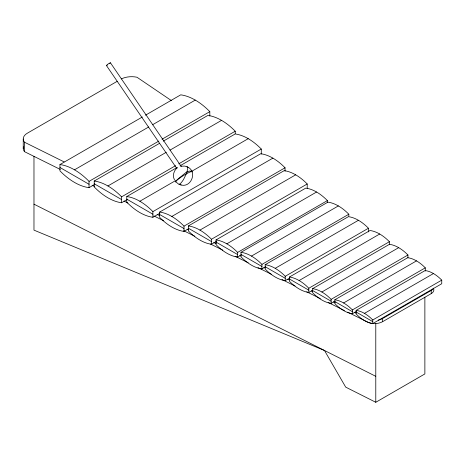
<?xml version="1.0" encoding="UTF-8"?>
<svg xmlns="http://www.w3.org/2000/svg" width="465" height="465" viewBox="0 0 465 465"><rect width="100%" height="100%" fill="white"/><g stroke="black" fill="none" stroke-linecap="round" stroke-linejoin="round"><path stroke-width="0.7" d="M191.824 171.69A9.591 1.982 -25.9 0 0 191.69 171.178C187.006 170.144 183.803 174.724 180.344 177.043A9.591 0.546 -38.3 0 0 175.514 181.571L178.508 184.041A9.591 2.325 -63 0 0 183.472 179.624L186.779 172.986L187.889 167.632L187.558 166.964L184.803 166.092L180.676 166.191M176.81 168.504L106.392 65.455L108.45 63.763L110.414 62.763L181.24 166.418M110.414 62.763L109.787 63.403M187.197 171.73L186.453 172.765L186.169 172.48M177.525 167.586C173.73 170.359 172.3 175.694 174.474 179.92M117.203 81.311L27.615 133.037A14.02 8.091 0 0 0 24.465 142.203L24.465 151.648L60.235 169.411M94.703 184.396L89.042 187.662A56.782 32.782 60 0 1 59.956 170.87L59.956 164.569L142.354 117M145.499 115.181L180.722 94.843A56.782 32.782 60 0 1 209.814 111.641L209.814 116.076M74.499 169.818L148.724 126.968M152.497 124.789L195.271 100.091M59.956 164.569A56.782 32.782 60 0 1 89.042 181.367L158.861 141.058M162.012 139.238L209.814 111.641M127.253 199.497L121.603 202.757A53.423 30.847 60 0 1 94.232 186.953L94.232 181.03L159.524 143.336M163.291 141.157L207.861 115.425A53.423 30.847 60 0 1 235.232 131.229L235.232 133.647M107.915 185.965L166.301 152.258M170.068 150.085L221.549 120.365M94.232 181.03A53.423 30.847 60 0 1 121.603 196.835L175.59 165.662M178.729 163.849L235.232 131.229M159.78 213.29L152.892 217.265A50.958 29.423 60 0 1 126.782 202.194L126.782 196.544L176.903 167.603M180.036 165.796L235.168 133.966A50.958 29.423 60 0 1 261.278 149.038L261.278 154.02M139.837 201.252L175.549 180.635M191.214 171.591L248.223 138.675M126.782 196.544A50.958 29.423 60 0 1 152.892 211.616L261.278 149.038M188.395 228.861L184.001 231.396A47.506 27.429 60 0 1 159.658 217.347L159.658 212.075L260.708 153.735A47.506 27.429 60 0 1 285.051 167.789L285.051 171.184M171.829 216.463L272.879 158.129M159.658 212.075A47.506 27.429 60 0 1 184.001 226.13L285.051 167.789M216.469 241.358L211.465 244.247A45.018 25.988 60 0 1 188.401 230.931L188.401 225.938L284.15 170.661A45.018 25.988 60 0 1 307.214 183.977L307.214 188.377M199.933 230.099L295.682 174.823M188.401 225.938A45.018 25.988 60 0 1 211.465 239.254L307.214 183.977M241.399 254.913L237.632 257.087A42.193 24.36 60 0 1 216.016 244.607L216.016 239.928L305.761 188.116A42.193 24.36 60 0 1 327.377 200.595L327.377 202.507M226.827 243.829L316.566 192.016M216.016 239.928A42.193 24.36 60 0 1 237.632 252.408L327.377 200.595M265.056 267.125L261.929 268.933A40.85 23.587 60 0 1 240.998 256.849L240.998 252.315L327.889 202.153A40.85 23.587 60 0 1 348.82 214.231L348.82 216.086M251.466 256.093L338.351 205.925M240.998 252.315A40.85 23.587 60 0 1 261.929 264.399L348.82 214.231M289.602 278.105L285.225 280.633A39.13 22.593 60 0 1 265.178 269.055L265.178 264.719L348.407 216.661A39.13 22.593 60 0 1 368.454 228.239L368.454 231.936M275.199 268.334L358.434 220.282M265.178 264.719A39.13 22.593 60 0 1 285.225 276.291L368.454 228.239M312.573 290.282L308.824 292.444A37.886 21.872 60 0 1 289.416 281.238L289.416 277.035L370 230.512A37.886 21.872 60 0 1 389.408 241.719L389.408 244.677M299.117 280.54L379.702 234.011M289.416 277.035A37.886 21.872 60 0 1 308.824 288.242L389.408 241.719M334.864 301.198L331.115 303.36A36.119 20.855 60 0 1 312.608 292.677L312.608 288.672L389.438 244.317A36.119 20.855 60 0 1 407.939 255L407.939 257.819M321.861 292.008L398.685 247.653M312.608 288.672A36.119 20.855 60 0 1 331.115 299.355L407.939 255M356.155 311.556L352.383 313.73A34.271 19.786 60 0 1 334.823 303.593L334.823 299.791L407.724 257.709A34.271 19.786 60 0 1 425.283 267.846L425.283 271.083M343.606 302.959L416.5 260.877M334.823 299.791A34.271 19.786 60 0 1 352.383 309.928L425.283 267.846M356.144 310.376L425.132 270.549A32.434 18.728 60 0 1 441.75 280.139L441.75 283.737L372.761 323.57A32.434 18.728 60 0 1 356.144 313.974L356.144 310.376A32.434 18.728 60 0 1 372.761 319.972L441.75 280.139M364.45 313.375L433.444 273.548M378.289 320.094A11.16 6.446 0 0 0 382.59 318.548L431.235 290.462A8.969 5.179 0 0 0 433.554 288.143M347.698 312.166L368.507 322.501A11.16 6.446 0 0 0 382.59 321.699L431.235 293.613A8.969 5.179 0 0 0 433.554 288.608M33.974 156.31L33.974 230.134L324.477 350.482L345.698 387.13L375.784 402.277L424.871 373.936L424.871 297.216M106.944 65.303L107.357 65.077M180.263 184.692C190.859 188.778 197.892 171.678 187.558 166.964A9.591 2.325 -63 0 0 186.918 166.877M179.089 184.256L181.147 185.024M24.465 142.203L64.124 161.896M157.129 214.382L159.728 215.673M187.046 229.239L188.348 229.884M213.714 242.48L216.312 243.77M239.731 255.401L241.033 256.046M263.795 267.352L265.096 267.997M287.858 279.302L289.16 279.947M311.271 290.933L312.573 291.578M333.388 301.913L335.341 302.884M354.202 312.248L356.149 313.218M92.105 185.239L94.703 186.529M123.969 201.066L127.875 203.002M153.886 215.923L163.645 220.765M183.803 230.78L194.858 236.267M210.471 244.02L222.828 250.158M235.185 256.291L248.194 262.754M257.947 267.596L271.606 274.379M282.011 279.546L295.019 286.004M306.726 291.822L320.379 298.606M328.185 302.477L344.443 310.55M33.974 204.176L375.784 376.319M356.144 312.038L372.761 321.629M334.823 301.547L352.383 311.684M312.608 290.52L331.115 301.204M289.416 278.977L308.824 290.183M265.178 266.718L285.225 278.291M240.998 254.407L261.929 266.492M216.016 242.085L237.632 254.564M188.401 228.245L211.465 241.556M159.658 214.505L184.001 228.559M126.782 199.148L152.892 214.22M94.232 183.762L121.603 199.566M59.956 167.476L89.042 184.274M171.312 100.527L136.983 77.242A15.502 8.951 0 0 0 121.423 78.899M431.235 290.462L431.235 293.613M382.59 318.548L382.59 321.699M375.784 323.378L375.784 402.277M372.761 319.972L372.761 323.57M352.383 309.928L352.383 313.73M331.115 299.355L331.115 303.36M308.824 288.242L308.824 292.444M285.225 276.291L285.225 280.633M261.929 264.399L261.929 268.933M237.632 252.408L237.632 257.087M211.465 239.254L211.465 244.247M184.001 226.13L184.001 231.396M152.892 211.616L152.892 217.265M121.603 196.835L121.603 202.757M89.042 181.367L89.042 187.662M23.25 138.983L23.25 148.428M24.465 151.648A14.02 8.091 0 0 1 23.517 146.777M175.787 182.013A9.637 1.279 -32.2 0 1 183.71 175.41A9.637 1.279 -32.2 0 1 192.016 171.986"/></g></svg>
